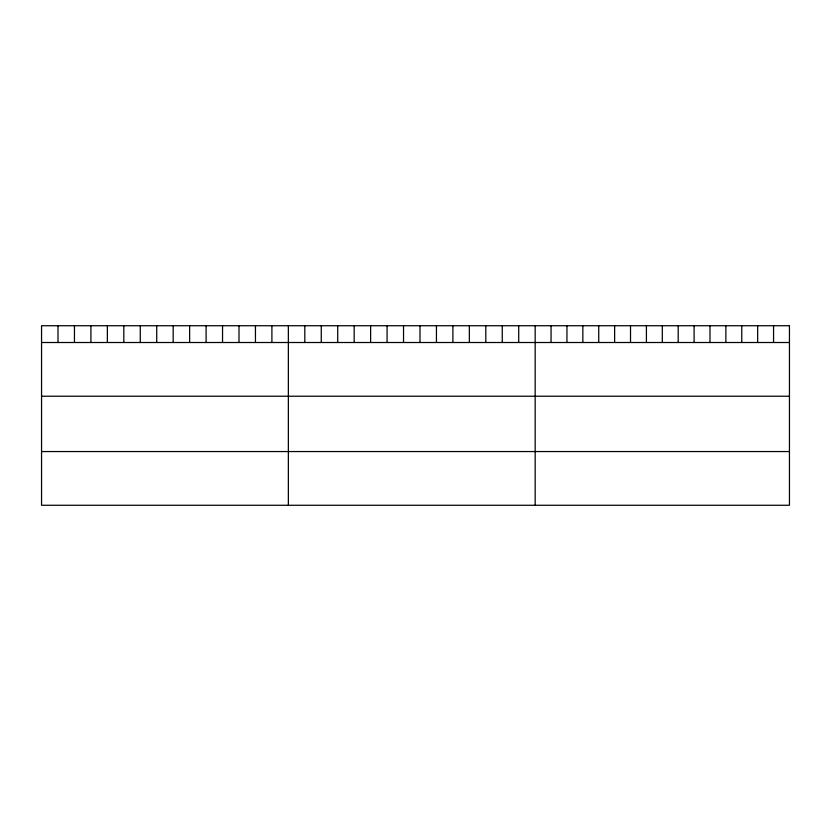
<?xml version="1.0" encoding="UTF-8"?>
<svg xmlns="http://www.w3.org/2000/svg" width="831" height="831" viewBox="0 0 831 831"><rect width="100%" height="100%" fill="white"/><g stroke="black" fill="none" stroke-linecap="round" stroke-linejoin="round"><path stroke-width="1.25" d="M41.55 342.507L789.45 342.507M41.55 396.221L789.45 396.221M41.55 451.555L789.45 451.555M773.557 325.731L773.557 342.507M757.664 325.731L757.664 342.507M741.771 325.731L741.771 342.507M725.879 325.731L725.879 342.507M709.986 325.731L709.986 342.507M694.093 325.731L694.093 342.507M678.2 325.731L678.2 342.507M662.307 325.731L662.307 342.507M646.414 325.731L646.414 342.507M630.521 325.731L630.521 342.507M614.628 325.731L614.628 342.507M598.736 325.731L598.736 342.507M582.843 325.731L582.843 342.507M566.95 325.731L566.95 342.507M551.057 325.731L551.057 342.507M535.164 325.731L535.164 505.269M518.71 325.731L518.71 342.507M502.256 325.731L502.256 342.507M485.803 325.731L485.803 342.507M469.349 325.731L469.349 342.507M452.895 325.731L452.895 342.507M436.441 325.731L436.441 342.507M419.987 325.731L419.987 342.507M403.534 325.731L403.534 342.507M387.08 325.731L387.08 342.507M370.626 325.731L370.626 342.507M354.172 325.731L354.172 342.507M337.718 325.731L337.718 342.507M321.265 325.731L321.265 342.507M304.811 325.731L304.811 342.507M288.357 325.731L288.357 505.269M271.903 325.731L271.903 342.507M255.449 325.731L255.449 342.507M238.996 325.731L238.996 342.507M222.542 325.731L222.542 342.507M206.088 325.731L206.088 342.507M189.634 325.731L189.634 342.507M173.18 325.731L173.18 342.507M156.727 325.731L156.727 342.507M140.273 325.731L140.273 342.507M123.819 325.731L123.819 342.507M107.365 325.731L107.365 342.507M90.911 325.731L90.911 342.507M74.458 325.731L74.458 342.507M58.004 325.731L58.004 342.507M789.45 325.731L41.55 325.731L41.55 505.269L789.45 505.269L789.45 325.731"/></g></svg>
